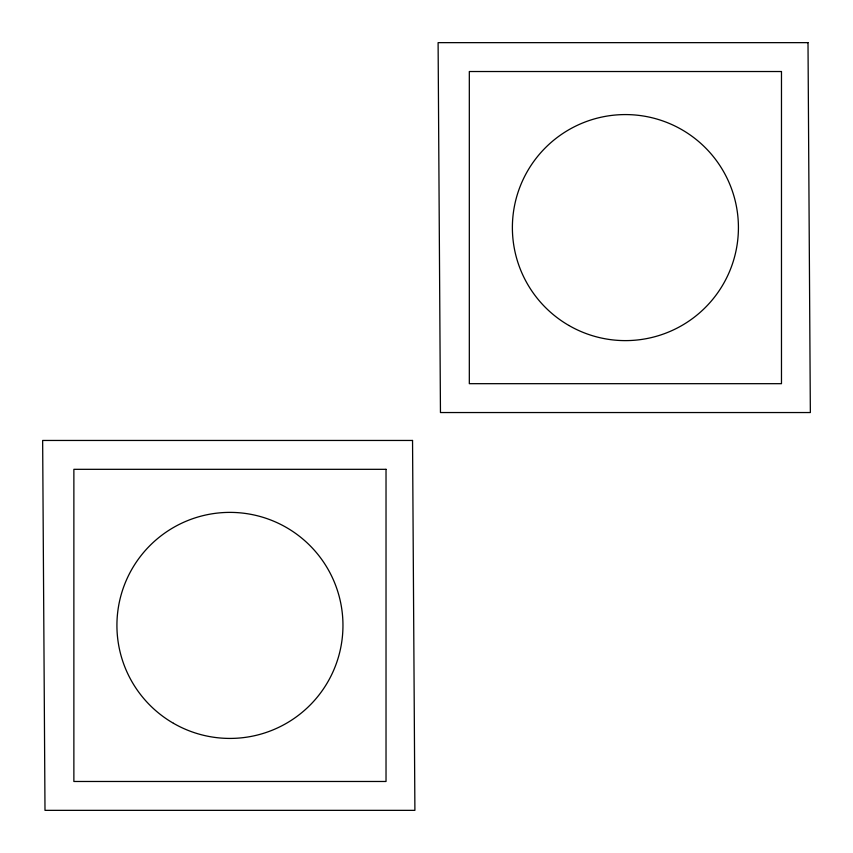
<?xml version="1.0" encoding="UTF-8"?>
<svg xmlns="http://www.w3.org/2000/svg" width="853" height="853" viewBox="0 0 853 853"><rect width="100%" height="100%" fill="white"/><g stroke="black" fill="none" stroke-linecap="round" stroke-linejoin="round"><path stroke-width="1.28" d="M808.004 42.65L438.101 42.65L440.457 412.543L810.35 412.543L808.004 42.65M781.476 71.524L469.321 71.524L469.321 383.679L781.476 383.679L781.476 71.524M412.543 440.457L42.65 440.457L44.996 810.35L414.899 810.35L412.543 440.457M386.025 469.321L73.87 469.321L73.87 781.476L386.025 781.476L386.025 469.321M568.898 325.473A113.012 113.012 0 0 0 738.421 227.602A113.012 113.012 0 0 0 568.898 129.72A113.012 113.012 0 0 0 568.898 325.473M173.436 723.28A113.012 113.012 0 0 0 342.959 625.398A113.012 113.012 0 0 0 173.436 527.527A113.012 113.012 0 0 0 173.436 723.28"/></g></svg>
